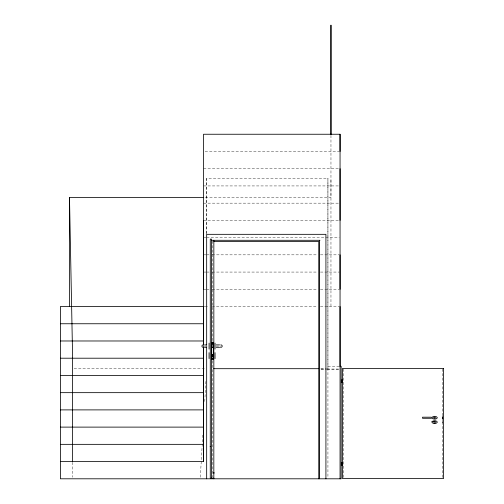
<?xml version="1.0" encoding="UTF-8"?>
<svg xmlns="http://www.w3.org/2000/svg" width="504" height="504" viewBox="0 0 504 504"><rect width="100%" height="100%" fill="white"/><g stroke="black" fill="none" stroke-linecap="round" stroke-linejoin="round"><path stroke-width="0.38" stroke-dasharray="2.52 1.89" d="M206.665 233.39L206.665 178.322L327.934 178.322L327.934 477.225M327.934 368.689L327.934 178.322M330.964 135.387L330.964 197.48L204.548 197.48M200.321 477.238L202.873 433.503M204.75 401.486L206.023 379.619M205.097 151.471L339.268 151.471M203.528 168.701L339.268 168.701M203.528 185.932L339.268 185.932M203.528 203.156L339.268 203.156M203.528 220.387L339.268 220.387M203.528 237.611L205.884 237.611M206.665 237.611L339.268 237.611M203.528 254.841L205.884 254.841M206.665 254.841L209.021 254.841M212.159 254.841L317.299 254.841M320.437 254.841L339.268 254.841M203.528 272.066L205.884 272.066M206.665 272.066L209.021 272.066M212.159 272.066L317.299 272.066M320.437 272.066L339.268 272.066M203.528 289.296L205.884 289.296M206.665 289.296L209.021 289.296M212.159 289.296L317.299 289.296M320.437 289.296L339.268 289.296M204.939 306.52L209.021 306.52M212.014 306.52L317.299 306.52M320.412 306.52L339.268 306.52M204.511 346.103L207.881 346.103M216.229 346.103L218.616 346.103M327.934 366.295L339.293 366.295M74.088 368.689L204.309 368.689M320.846 368.689L326.359 368.689M321.042 369.041L326.491 369.041M327.272 369.041L338.953 369.041M321.042 369.589L326.491 369.589M327.272 369.589L338.953 369.589M442.499 415.92L442.499 423.933M442.499 416.991L443.596 416.991M442.499 417.047L442.499 418.421M442.499 418.471L443.596 418.471M442.499 369.041L442.499 477.742M343.552 369.041L343.552 477.742M330.964 180.249L330.964 306.52M212.625 241.082L212.625 341.838M212.625 360.725L212.625 477.225M206.665 178.322L206.665 234.328M72.519 462.281L72.519 477.225"/><path stroke-width="0.76" d="M60.404 461.57L203.528 461.57L203.528 346.695M203.528 345.12L203.528 134.247L340.055 134.247L340.055 478.8M330.964 134.6L330.964 25.2L330.964 134.247M340.055 366.307L340.055 306.52M340.055 289.296L340.055 254.841M340.055 220.387L340.055 168.701M340.055 151.471L340.055 134.247M431.871 417.734C432.69 415.825 436.552 415.825 437.371 417.734C436.527 419.611 433.232 419.504 431.966 418.087M433.56 417.589C435.443 416.027 436.533 419.082 433.843 418.118M69.489 306.52L69.489 197.48L203.761 197.48M211.459 240.295L319.958 240.295M213.822 241.485L318.761 241.485L318.761 478.8M204.158 306.52L60.404 306.52L60.404 478.8L341.151 478.8L341.151 366.295L340.055 366.295M60.404 323.751L203.528 323.751M60.404 340.981L203.528 340.981M212.625 342.941L212.625 343.3M212.474 343.148L212.833 343.148M213.242 344.61L211.938 344.61L211.938 347.596L213.242 347.596M204.511 344.912L206.646 344.912M216.229 344.912L219.599 344.912M204.511 347.294L206.646 347.294M216.229 347.294L219.599 347.294M212.379 356.819L212.927 356.819L212.946 354.457L212.354 354.457L212.354 356.845L212.946 356.845M60.404 358.205L203.528 358.205M212.625 358.445L212.625 358.804M213.753 368.689L318.484 368.689M60.404 375.436L203.528 375.436M341.284 380.016L342.342 380.016M341.284 381.112L342.342 381.112M341.265 382.208L342.361 382.208M60.404 392.66L203.528 392.66M60.404 409.891L203.528 409.891M431.361 417.186L422.528 417.186L422.528 418.282L431.361 418.282M60.404 427.115L203.528 427.115M60.404 444.345L203.528 444.345M210.124 446.601L210.445 446.601M341.265 462.886L342.323 462.886M341.265 463.982L342.342 463.982M341.265 465.079L342.361 465.079M213.192 472.935L214.389 472.935M213.841 478.201L210.269 478.201L210.269 239.098L211.459 239.098L211.478 478.201M69.489 197.48L72.519 352.529L72.519 461.57M325.918 478.8L325.918 234.328L206.665 234.328L206.665 345.164M319.599 240.295L319.599 478.8M215.038 343.123L215.038 349.083M215.038 352.661L215.038 358.627M213.841 240.295L213.822 478.8M209.072 343.123L209.072 349.083M209.072 352.661L209.072 358.627M206.665 346.739L206.665 478.8M203.528 220.387L203.528 289.296M203.528 306.52L203.528 344.894M203.528 347.243L203.528 461.57M203.956 346.947A1.191 1.191 0 0 1 201.959 346.412A1.191 1.191 0 0 1 203.421 344.95M220.689 344.95A1.191 1.191 0 0 1 222.151 346.412A1.191 1.191 0 0 1 220.154 346.947M212.36 343.048L212.94 343.199L212.36 343.048M212.36 358.546L212.94 358.703L212.36 358.546M431.966 421.766L431.871 422.125C432.69 424.034 436.552 424.034 437.371 422.125C436.527 420.248 433.232 420.349 431.966 421.766M433.774 421.59C434.083 426.075 437.308 419.838 433.774 421.59M213.368 344.497L213.242 347.716L213.368 344.497M212.833 358.602L212.474 358.602L212.833 358.646M443.596 368.487L342.455 368.487L342.455 478.523L443.596 478.523L443.596 368.487M213.608 358.627L213.608 343.123A0.951 0.951 0 0 0 212.65 342.166A0.951 0.951 0 0 0 211.699 343.123L211.699 358.627A0.951 0.951 0 0 0 212.65 359.579A0.951 0.951 0 0 0 213.608 358.627"/></g></svg>
